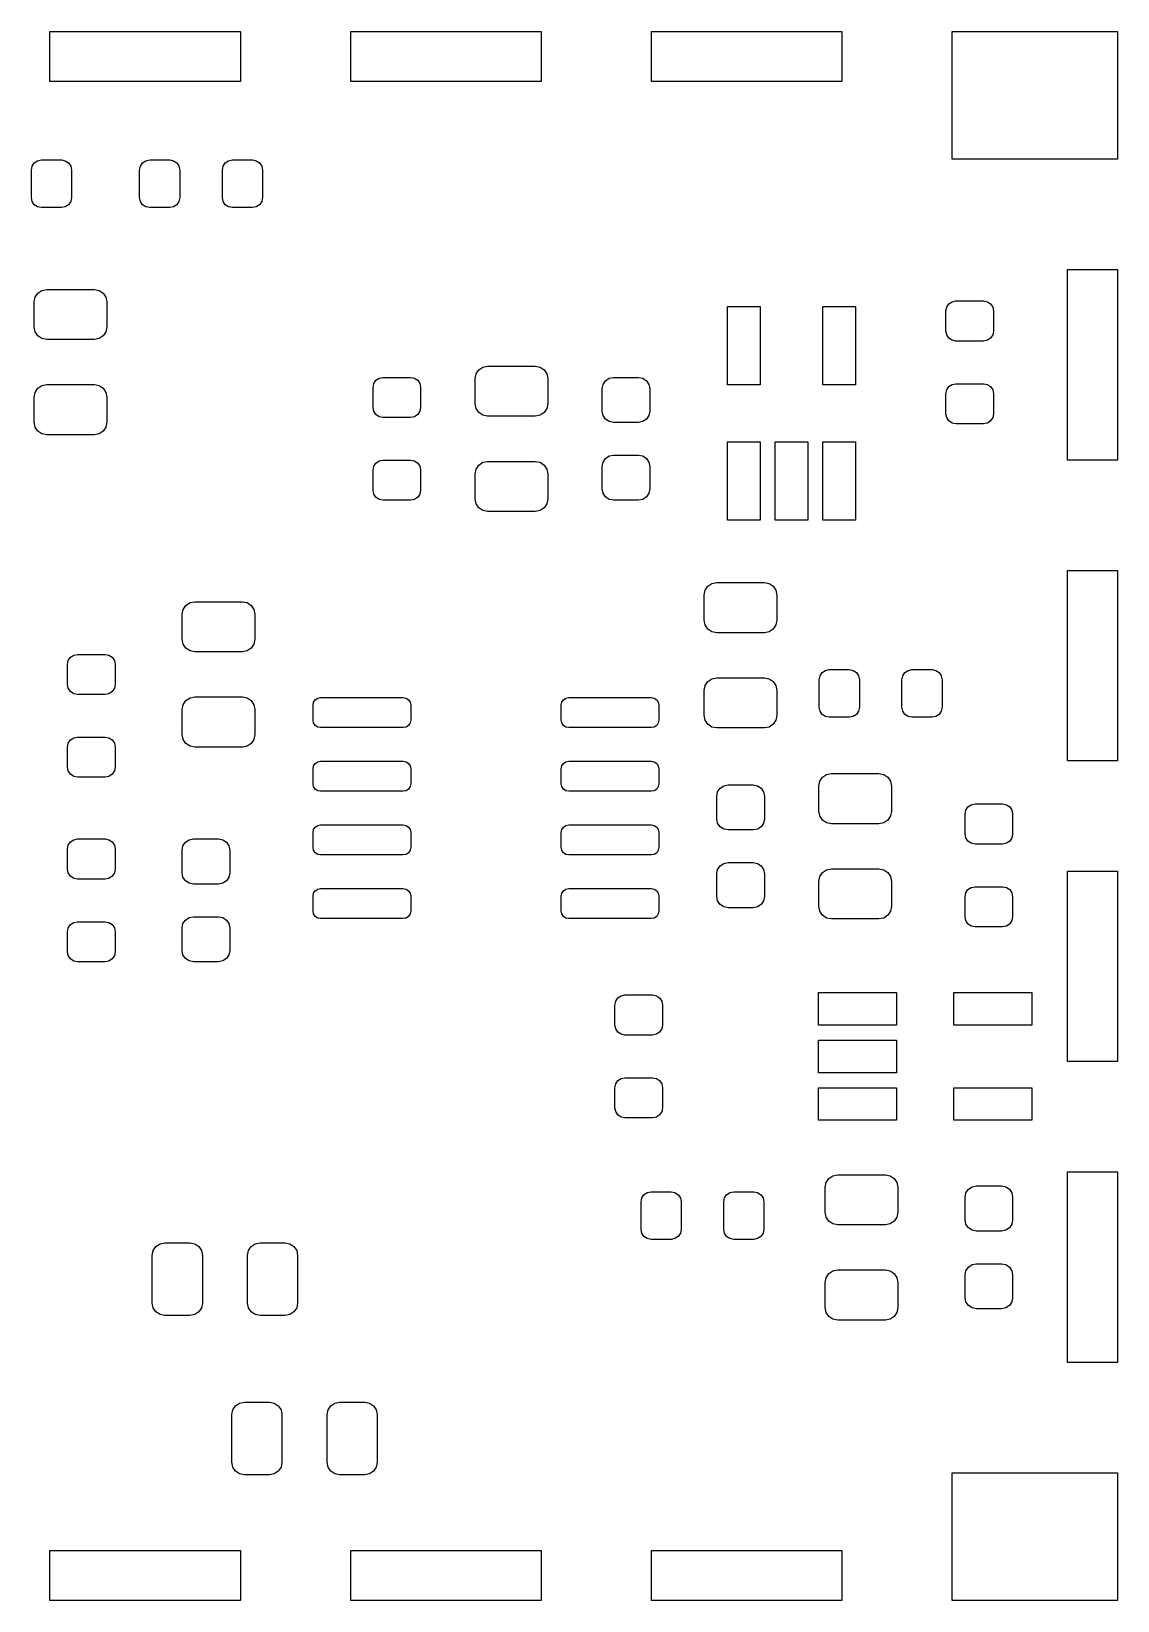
# Model space of a CAD drawing. Extents: x 0.02 to 3.58, y 0.39 to 1.62.
# Drawn here: x 0.929 to 1.782, y 0.387 to 1.62 of the extents above; entities that cross this region are included whole.
import ezdxf

# ---------------------------------------------------------------- set-up
doc = ezdxf.new("R2010")
doc.units = 0
doc.header["$MEASUREMENT"] = 0
doc.layers.add('BLACK', color=7, linetype='CONTINUOUS')

msp = doc.modelspace()

# ---------------------------------------------------------------- linework, layer by layer
at = {"layer": 'BLACK', "linetype": 'CONTINUOUS'}
for p, q in [((0.943858, 1.58031), (0.943858, 1.61969)), ((0.943858, 1.61969), (1.09346, 1.61969)), ((1.09346, 1.61969), (1.09346, 1.58031)), ((1.18008, 1.58031), (1.18008, 1.61969)), ((1.18008, 1.61969), (1.32969, 1.61969)), ((1.32969, 1.61969), (1.32969, 1.58031)), ((1.4163, 1.58031), (1.4163, 1.61969)), ((1.4163, 1.61969), (1.56591, 1.61969)), ((1.56591, 1.61969), (1.56591, 1.58031)), ((1.65252, 1.51929), (1.65252, 1.61969)), ((1.65252, 1.61969), (1.78244, 1.61969)), ((1.78244, 1.61969), (1.78244, 1.51929)), ((1.09346, 1.58031), (0.943858, 1.58031)), ((1.32969, 1.58031), (1.18008, 1.58031)), ((1.56591, 1.58031), (1.4163, 1.58031)), ((0.929832, 1.51384), (0.931539, 1.51639)), ((0.931539, 1.51639), (0.934093, 1.5181)), ((0.934093, 1.5181), (0.937106, 1.5187)), ((0.937106, 1.5187), (0.952854, 1.5187)), ((0.952854, 1.5187), (0.955868, 1.5181)), ((0.955868, 1.5181), (0.958422, 1.51639)), ((0.958422, 1.51639), (0.960129, 1.51384)), ((1.01487, 1.51384), (1.01658, 1.51639)), ((1.01658, 1.51639), (1.01913, 1.5181)), ((1.01913, 1.5181), (1.02215, 1.5187)), ((1.02215, 1.5187), (1.03789, 1.5187)), ((1.03789, 1.5187), (1.04091, 1.5181)), ((1.04091, 1.5181), (1.04346, 1.51639)), ((1.04346, 1.51639), (1.04517, 1.51384)), ((1.07983, 1.51384), (1.08154, 1.51639)), ((1.08154, 1.51639), (1.08409, 1.5181)), ((1.08409, 1.5181), (1.08711, 1.5187)), ((1.08711, 1.5187), (1.10285, 1.5187)), ((1.10285, 1.5187), (1.10587, 1.5181)), ((1.10587, 1.5181), (1.10842, 1.51639)), ((1.10842, 1.51639), (1.11013, 1.51384)), ((1.78244, 1.51929), (1.65252, 1.51929)), ((0.929232, 1.51083), (0.929832, 1.51384)), ((0.929232, 1.48917), (0.929232, 1.51083)), ((0.960129, 1.51384), (0.960728, 1.51083)), ((0.960728, 1.51083), (0.960728, 1.48917)), ((1.01427, 1.51083), (1.01487, 1.51384)), ((1.01427, 1.48917), (1.01427, 1.51083)), ((1.04517, 1.51384), (1.04577, 1.51083)), ((1.04577, 1.51083), (1.04577, 1.48917)), ((1.07923, 1.51083), (1.07983, 1.51384)), ((1.07923, 1.48917), (1.07923, 1.51083)), ((1.11013, 1.51384), (1.11073, 1.51083)), ((1.11073, 1.51083), (1.11073, 1.48917)), ((0.929832, 1.48616), (0.929232, 1.48917)), ((0.931539, 1.48361), (0.929832, 1.48616)), ((0.934093, 1.4819), (0.931539, 1.48361)), ((0.937106, 1.4813), (0.934093, 1.4819)), ((0.952854, 1.4813), (0.937106, 1.4813)), ((0.955868, 1.4819), (0.952854, 1.4813)), ((0.958422, 1.48361), (0.955868, 1.4819)), ((0.960129, 1.48616), (0.958422, 1.48361)), ((0.960728, 1.48917), (0.960129, 1.48616)), ((1.01487, 1.48616), (1.01427, 1.48917)), ((1.01658, 1.48361), (1.01487, 1.48616)), ((1.01913, 1.4819), (1.01658, 1.48361)), ((1.02215, 1.4813), (1.01913, 1.4819)), ((1.03789, 1.4813), (1.02215, 1.4813)), ((1.04091, 1.4819), (1.03789, 1.4813)), ((1.04346, 1.48361), (1.04091, 1.4819)), ((1.04517, 1.48616), (1.04346, 1.48361)), ((1.04577, 1.48917), (1.04517, 1.48616)), ((1.07983, 1.48616), (1.07923, 1.48917)), ((1.08154, 1.48361), (1.07983, 1.48616)), ((1.08409, 1.4819), (1.08154, 1.48361)), ((1.08711, 1.4813), (1.08409, 1.4819)), ((1.10285, 1.4813), (1.08711, 1.4813)), ((1.10587, 1.4819), (1.10285, 1.4813)), ((1.10842, 1.48361), (1.10587, 1.4819)), ((1.11013, 1.48616), (1.10842, 1.48361)), ((1.11073, 1.48917), (1.11013, 1.48616)), ((1.74307, 1.28307), (1.74307, 1.43268)), ((1.74307, 1.43268), (1.78244, 1.43268)), ((1.78244, 1.43268), (1.78244, 1.28307)), ((0.931457, 1.40724), (0.932206, 1.41101)), ((0.931457, 1.38756), (0.931457, 1.40724)), ((0.932206, 1.41101), (0.934339, 1.4142)), ((0.934339, 1.4142), (0.937533, 1.41634)), ((0.937533, 1.41634), (0.941299, 1.41709)), ((0.941299, 1.41709), (0.978701, 1.41709)), ((0.978701, 1.41709), (0.982467, 1.41634)), ((0.982467, 1.41634), (0.985661, 1.4142)), ((0.985661, 1.4142), (0.987794, 1.41101)), ((0.987794, 1.41101), (0.988543, 1.40724)), ((0.988543, 1.40724), (0.988543, 1.38756)), ((1.6482, 1.40313), (1.6499, 1.40569)), ((1.6499, 1.40569), (1.65246, 1.40739)), ((1.65246, 1.40739), (1.65547, 1.40799)), ((1.65547, 1.40799), (1.67713, 1.40799)), ((1.67713, 1.40799), (1.68014, 1.40739)), ((1.68014, 1.40739), (1.68269, 1.40569)), ((1.68269, 1.40569), (1.6844, 1.40313)), ((1.4761, 1.3422), (1.4761, 1.40362)), ((1.4761, 1.40362), (1.50169, 1.40362)), ((1.50169, 1.40362), (1.50169, 1.3422)), ((1.55091, 1.3422), (1.55091, 1.40362)), ((1.55091, 1.40362), (1.5765, 1.40362)), ((1.5765, 1.40362), (1.5765, 1.3422)), ((1.6476, 1.40012), (1.6482, 1.40313)), ((1.6476, 1.38437), (1.6476, 1.40012)), ((1.6844, 1.40313), (1.685, 1.40012)), ((1.685, 1.40012), (1.685, 1.38437)), ((0.932206, 1.38379), (0.931457, 1.38756)), ((0.934339, 1.3806), (0.932206, 1.38379)), ((0.937533, 1.37847), (0.934339, 1.3806)), ((0.985661, 1.3806), (0.982467, 1.37847)), ((0.987794, 1.38379), (0.985661, 1.3806)), ((0.988543, 1.38756), (0.987794, 1.38379)), ((1.6482, 1.38136), (1.6476, 1.38437)), ((1.6499, 1.3788), (1.6482, 1.38136)), ((1.6844, 1.38136), (1.68269, 1.3788)), ((1.685, 1.38437), (1.6844, 1.38136)), ((0.941299, 1.37772), (0.937533, 1.37847)), ((0.978701, 1.37772), (0.941299, 1.37772)), ((0.982467, 1.37847), (0.978701, 1.37772)), ((1.65246, 1.3771), (1.6499, 1.3788)), ((1.65547, 1.3765), (1.65246, 1.3771)), ((1.67713, 1.3765), (1.65547, 1.3765)), ((1.68014, 1.3771), (1.67713, 1.3765)), ((1.68269, 1.3788), (1.68014, 1.3771)), ((1.28064, 1.35397), (1.28383, 1.3561)), ((1.28383, 1.3561), (1.2876, 1.35685)), ((1.2876, 1.35685), (1.325, 1.35685)), ((1.325, 1.35685), (1.32877, 1.3561)), ((1.32877, 1.3561), (1.33196, 1.35397)), ((1.1982, 1.34313), (1.1999, 1.34569)), ((1.1999, 1.34569), (1.20246, 1.34739)), ((1.20246, 1.34739), (1.20547, 1.34799)), ((1.20547, 1.34799), (1.22713, 1.34799)), ((1.22713, 1.34799), (1.23014, 1.34739)), ((1.23014, 1.34739), (1.23269, 1.34569)), ((1.23269, 1.34569), (1.2344, 1.34313)), ((1.27776, 1.34701), (1.27851, 1.35077)), ((1.27776, 1.32732), (1.27776, 1.34701)), ((1.27851, 1.35077), (1.28064, 1.35397)), ((1.33196, 1.35397), (1.33409, 1.35077)), ((1.33409, 1.35077), (1.33484, 1.34701)), ((1.33484, 1.34701), (1.33484, 1.32732)), ((1.37827, 1.34252), (1.38019, 1.3454)), ((1.38019, 1.3454), (1.38307, 1.34732)), ((1.38307, 1.34732), (1.38646, 1.34799)), ((1.38646, 1.34799), (1.40614, 1.34799)), ((1.40614, 1.34799), (1.40953, 1.34732)), ((1.40953, 1.34732), (1.41241, 1.3454)), ((1.41241, 1.3454), (1.41433, 1.34252)), ((0.931457, 1.33244), (0.932206, 1.33621)), ((0.931457, 1.31276), (0.931457, 1.33244)), ((0.932206, 1.33621), (0.934339, 1.3394)), ((0.934339, 1.3394), (0.937533, 1.34153)), ((0.937533, 1.34153), (0.941299, 1.34228)), ((0.941299, 1.34228), (0.978701, 1.34228)), ((0.978701, 1.34228), (0.982467, 1.34153)), ((0.982467, 1.34153), (0.985661, 1.3394)), ((0.985661, 1.3394), (0.987794, 1.33621)), ((0.987794, 1.33621), (0.988543, 1.33244)), ((0.988543, 1.33244), (0.988543, 1.31276)), ((1.1976, 1.34012), (1.1982, 1.34313)), ((1.1976, 1.32437), (1.1976, 1.34012)), ((1.2344, 1.34313), (1.235, 1.34012)), ((1.235, 1.34012), (1.235, 1.32437)), ((1.3776, 1.33913), (1.37827, 1.34252)), ((1.3776, 1.32142), (1.3776, 1.33913)), ((1.41433, 1.34252), (1.415, 1.33913)), ((1.415, 1.33913), (1.415, 1.32142)), ((1.50169, 1.3422), (1.4761, 1.3422)), ((1.5765, 1.3422), (1.55091, 1.3422)), ((1.6476, 1.33516), (1.6482, 1.33817)), ((1.6476, 1.31941), (1.6476, 1.33516)), ((1.6482, 1.33817), (1.6499, 1.34073)), ((1.6499, 1.34073), (1.65246, 1.34243)), ((1.65246, 1.34243), (1.65547, 1.34303)), ((1.65547, 1.34303), (1.67713, 1.34303)), ((1.67713, 1.34303), (1.68014, 1.34243)), ((1.68014, 1.34243), (1.68269, 1.34073)), ((1.68269, 1.34073), (1.6844, 1.33817)), ((1.6844, 1.33817), (1.685, 1.33516)), ((1.685, 1.33516), (1.685, 1.31941)), ((1.1982, 1.32136), (1.1976, 1.32437)), ((1.1999, 1.3188), (1.1982, 1.32136)), ((1.20246, 1.3171), (1.1999, 1.3188)), ((1.23269, 1.3188), (1.23014, 1.3171)), ((1.2344, 1.32136), (1.23269, 1.3188)), ((1.235, 1.32437), (1.2344, 1.32136)), ((1.27851, 1.32356), (1.27776, 1.32732)), ((1.28064, 1.32036), (1.27851, 1.32356)), ((1.28383, 1.31823), (1.28064, 1.32036)), ((1.33196, 1.32036), (1.32877, 1.31823)), ((1.33409, 1.32356), (1.33196, 1.32036)), ((1.33484, 1.32732), (1.33409, 1.32356)), ((1.37827, 1.31803), (1.3776, 1.32142)), ((1.415, 1.32142), (1.41433, 1.31803)), ((1.6482, 1.3164), (1.6476, 1.31941)), ((1.685, 1.31941), (1.6844, 1.3164)), ((0.932206, 1.30899), (0.931457, 1.31276)), ((0.934339, 1.3058), (0.932206, 1.30899)), ((0.987794, 1.30899), (0.985661, 1.3058)), ((0.988543, 1.31276), (0.987794, 1.30899)), ((1.20547, 1.3165), (1.20246, 1.3171)), ((1.22713, 1.3165), (1.20547, 1.3165)), ((1.23014, 1.3171), (1.22713, 1.3165)), ((1.2876, 1.31748), (1.28383, 1.31823)), ((1.325, 1.31748), (1.2876, 1.31748)), ((1.32877, 1.31823), (1.325, 1.31748)), ((1.38019, 1.31515), (1.37827, 1.31803)), ((1.38307, 1.31323), (1.38019, 1.31515)), ((1.38646, 1.31256), (1.38307, 1.31323)), ((1.40614, 1.31256), (1.38646, 1.31256)), ((1.40953, 1.31323), (1.40614, 1.31256)), ((1.41241, 1.31515), (1.40953, 1.31323)), ((1.41433, 1.31803), (1.41241, 1.31515)), ((1.6499, 1.31384), (1.6482, 1.3164)), ((1.65246, 1.31213), (1.6499, 1.31384)), ((1.65547, 1.31154), (1.65246, 1.31213)), ((1.67713, 1.31154), (1.65547, 1.31154)), ((1.68014, 1.31213), (1.67713, 1.31154)), ((1.68269, 1.31384), (1.68014, 1.31213)), ((1.6844, 1.3164), (1.68269, 1.31384)), ((0.937533, 1.30366), (0.934339, 1.3058)), ((0.941299, 1.30291), (0.937533, 1.30366)), ((0.978701, 1.30291), (0.941299, 1.30291)), ((0.982467, 1.30366), (0.978701, 1.30291)), ((0.985661, 1.3058), (0.982467, 1.30366)), ((1.4761, 1.23591), (1.4761, 1.29732)), ((1.4761, 1.29732), (1.50169, 1.29732)), ((1.50169, 1.29732), (1.50169, 1.23591)), ((1.5135, 1.23591), (1.5135, 1.29732)), ((1.5135, 1.29732), (1.53909, 1.29732)), ((1.53909, 1.29732), (1.53909, 1.23591)), ((1.55091, 1.23591), (1.55091, 1.29732)), ((1.55091, 1.29732), (1.5765, 1.29732)), ((1.5765, 1.29732), (1.5765, 1.23591)), ((1.1999, 1.28073), (1.20246, 1.28243)), ((1.20246, 1.28243), (1.20547, 1.28303)), ((1.20547, 1.28303), (1.22713, 1.28303)), ((1.22713, 1.28303), (1.23014, 1.28243)), ((1.23014, 1.28243), (1.23269, 1.28073)), ((1.28383, 1.2813), (1.2876, 1.28205)), ((1.2876, 1.28205), (1.325, 1.28205)), ((1.325, 1.28205), (1.32877, 1.2813)), ((1.37827, 1.2815), (1.38019, 1.28437)), ((1.38019, 1.28437), (1.38307, 1.28629)), ((1.38307, 1.28629), (1.38646, 1.28697)), ((1.38646, 1.28697), (1.40614, 1.28697)), ((1.40614, 1.28697), (1.40953, 1.28629)), ((1.40953, 1.28629), (1.41241, 1.28437)), ((1.41241, 1.28437), (1.41433, 1.2815)), ((1.78244, 1.28307), (1.74307, 1.28307)), ((1.1976, 1.27516), (1.1982, 1.27817)), ((1.1976, 1.25941), (1.1976, 1.27516)), ((1.1982, 1.27817), (1.1999, 1.28073)), ((1.23269, 1.28073), (1.2344, 1.27817)), ((1.2344, 1.27817), (1.235, 1.27516)), ((1.235, 1.27516), (1.235, 1.25941)), ((1.27776, 1.2722), (1.27851, 1.27597)), ((1.27776, 1.25252), (1.27776, 1.2722)), ((1.27851, 1.27597), (1.28064, 1.27916)), ((1.28064, 1.27916), (1.28383, 1.2813)), ((1.32877, 1.2813), (1.33196, 1.27916)), ((1.33196, 1.27916), (1.33409, 1.27597)), ((1.33409, 1.27597), (1.33484, 1.2722)), ((1.33484, 1.2722), (1.33484, 1.25252)), ((1.3776, 1.27811), (1.37827, 1.2815)), ((1.3776, 1.26039), (1.3776, 1.27811)), ((1.41433, 1.2815), (1.415, 1.27811)), ((1.415, 1.27811), (1.415, 1.26039)), ((1.1982, 1.2564), (1.1976, 1.25941)), ((1.235, 1.25941), (1.2344, 1.2564)), ((1.37827, 1.257), (1.3776, 1.26039)), ((1.38019, 1.25413), (1.37827, 1.257)), ((1.41433, 1.257), (1.41241, 1.25413)), ((1.415, 1.26039), (1.41433, 1.257)), ((1.1999, 1.25384), (1.1982, 1.2564)), ((1.20246, 1.25213), (1.1999, 1.25384)), ((1.20547, 1.25154), (1.20246, 1.25213)), ((1.22713, 1.25154), (1.20547, 1.25154)), ((1.23014, 1.25213), (1.22713, 1.25154)), ((1.23269, 1.25384), (1.23014, 1.25213)), ((1.2344, 1.2564), (1.23269, 1.25384)), ((1.27851, 1.24875), (1.27776, 1.25252)), ((1.28064, 1.24556), (1.27851, 1.24875)), ((1.28383, 1.24343), (1.28064, 1.24556)), ((1.33196, 1.24556), (1.32877, 1.24343)), ((1.33409, 1.24875), (1.33196, 1.24556)), ((1.33484, 1.25252), (1.33409, 1.24875)), ((1.38307, 1.25221), (1.38019, 1.25413)), ((1.38646, 1.25154), (1.38307, 1.25221)), ((1.40614, 1.25154), (1.38646, 1.25154)), ((1.40953, 1.25221), (1.40614, 1.25154)), ((1.41241, 1.25413), (1.40953, 1.25221)), ((1.2876, 1.24268), (1.28383, 1.24343)), ((1.325, 1.24268), (1.2876, 1.24268)), ((1.32877, 1.24343), (1.325, 1.24268)), ((1.50169, 1.23591), (1.4761, 1.23591)), ((1.53909, 1.23591), (1.5135, 1.23591)), ((1.5765, 1.23591), (1.55091, 1.23591)), ((1.74307, 1.04685), (1.74307, 1.19646)), ((1.74307, 1.19646), (1.78244, 1.19646)), ((1.78244, 1.19646), (1.78244, 1.04685)), ((1.45851, 1.18077), (1.46064, 1.18397)), ((1.46064, 1.18397), (1.46383, 1.1861)), ((1.46383, 1.1861), (1.4676, 1.18685)), ((1.4676, 1.18685), (1.505, 1.18685)), ((1.505, 1.18685), (1.50877, 1.1861)), ((1.50877, 1.1861), (1.51196, 1.18397)), ((1.51196, 1.18397), (1.51409, 1.18077)), ((1.05064, 1.16897), (1.05383, 1.1711)), ((1.05383, 1.1711), (1.0576, 1.17185)), ((1.0576, 1.17185), (1.095, 1.17185)), ((1.095, 1.17185), (1.09877, 1.1711)), ((1.09877, 1.1711), (1.10196, 1.16897)), ((1.45776, 1.17701), (1.45851, 1.18077)), ((1.45776, 1.15732), (1.45776, 1.17701)), ((1.51409, 1.18077), (1.51484, 1.17701)), ((1.51484, 1.17701), (1.51484, 1.15732)), ((1.04776, 1.16201), (1.04851, 1.16577)), ((1.04776, 1.14232), (1.04776, 1.16201)), ((1.04851, 1.16577), (1.05064, 1.16897)), ((1.10196, 1.16897), (1.10409, 1.16577)), ((1.10409, 1.16577), (1.10484, 1.16201)), ((1.10484, 1.16201), (1.10484, 1.14232)), ((1.45851, 1.15356), (1.45776, 1.15732)), ((1.46064, 1.15036), (1.45851, 1.15356)), ((1.46383, 1.14823), (1.46064, 1.15036)), ((1.4676, 1.14748), (1.46383, 1.14823)), ((1.505, 1.14748), (1.4676, 1.14748)), ((1.50877, 1.14823), (1.505, 1.14748)), ((1.51196, 1.15036), (1.50877, 1.14823)), ((1.51409, 1.15356), (1.51196, 1.15036)), ((1.51484, 1.15732), (1.51409, 1.15356)), ((1.04851, 1.13856), (1.04776, 1.14232)), ((1.05064, 1.13536), (1.04851, 1.13856)), ((1.05383, 1.13323), (1.05064, 1.13536)), ((1.10196, 1.13536), (1.09877, 1.13323)), ((1.10409, 1.13856), (1.10196, 1.13536)), ((1.10484, 1.14232), (1.10409, 1.13856)), ((0.957598, 1.12262), (0.958198, 1.12563)), ((0.957598, 1.10687), (0.957598, 1.12262)), ((0.958198, 1.12563), (0.959905, 1.12819)), ((0.959905, 1.12819), (0.962459, 1.12989)), ((0.962459, 1.12989), (0.965472, 1.13049)), ((0.965472, 1.13049), (0.987126, 1.13049)), ((0.987126, 1.13049), (0.990139, 1.12989)), ((0.990139, 1.12989), (0.992694, 1.12819)), ((0.992694, 1.12819), (0.994401, 1.12563)), ((0.994401, 1.12563), (0.995, 1.12262)), ((0.995, 1.12262), (0.995, 1.10687)), ((1.0576, 1.13248), (1.05383, 1.13323)), ((1.095, 1.13248), (1.0576, 1.13248)), ((1.09877, 1.13323), (1.095, 1.13248)), ((1.45851, 1.10597), (1.46064, 1.10916)), ((1.46064, 1.10916), (1.46383, 1.1113)), ((1.46383, 1.1113), (1.4676, 1.11205)), ((1.4676, 1.11205), (1.505, 1.11205)), ((1.505, 1.11205), (1.50877, 1.1113)), ((1.50877, 1.1113), (1.51196, 1.10916)), ((1.51196, 1.10916), (1.51409, 1.10597)), ((1.54807, 1.11059), (1.54867, 1.1136)), ((1.54807, 1.08894), (1.54807, 1.11059)), ((1.54867, 1.1136), (1.55038, 1.11616)), ((1.55038, 1.11616), (1.55293, 1.11787)), ((1.55293, 1.11787), (1.55594, 1.11846)), ((1.55594, 1.11846), (1.57169, 1.11846)), ((1.57169, 1.11846), (1.57471, 1.11787)), ((1.57471, 1.11787), (1.57726, 1.11616)), ((1.57726, 1.11616), (1.57897, 1.1136)), ((1.57897, 1.1136), (1.57957, 1.11059)), ((1.57957, 1.11059), (1.57957, 1.08894)), ((1.61303, 1.11059), (1.61363, 1.1136)), ((1.61303, 1.08894), (1.61303, 1.11059)), ((1.61363, 1.1136), (1.61534, 1.11616)), ((1.61534, 1.11616), (1.61789, 1.11787)), ((1.61789, 1.11787), (1.62091, 1.11846)), ((1.62091, 1.11846), (1.63665, 1.11846)), ((1.63665, 1.11846), (1.63967, 1.11787)), ((1.63967, 1.11787), (1.64222, 1.11616)), ((1.64222, 1.11616), (1.64393, 1.1136)), ((1.64393, 1.1136), (1.64453, 1.11059)), ((1.64453, 1.11059), (1.64453, 1.08894)), ((0.958198, 1.10386), (0.957598, 1.10687)), ((0.959905, 1.1013), (0.958198, 1.10386)), ((0.962459, 1.0996), (0.959905, 1.1013)), ((0.965472, 1.099), (0.962459, 1.0996)), ((0.987126, 1.099), (0.965472, 1.099)), ((0.990139, 1.0996), (0.987126, 1.099)), ((0.992694, 1.1013), (0.990139, 1.0996)), ((0.994401, 1.10386), (0.992694, 1.1013)), ((0.995, 1.10687), (0.994401, 1.10386)), ((1.05383, 1.0963), (1.0576, 1.09705)), ((1.0576, 1.09705), (1.095, 1.09705)), ((1.095, 1.09705), (1.09877, 1.0963)), ((1.45776, 1.1022), (1.45851, 1.10597)), ((1.45776, 1.08252), (1.45776, 1.1022)), ((1.51409, 1.10597), (1.51484, 1.1022)), ((1.51484, 1.1022), (1.51484, 1.08252)), ((1.04776, 1.0872), (1.04851, 1.09097)), ((1.04776, 1.06752), (1.04776, 1.0872)), ((1.04851, 1.09097), (1.05064, 1.09416)), ((1.05064, 1.09416), (1.05383, 1.0963)), ((1.09877, 1.0963), (1.10196, 1.09416)), ((1.10196, 1.09416), (1.10409, 1.09097)), ((1.10409, 1.09097), (1.10484, 1.0872)), ((1.10484, 1.0872), (1.10484, 1.06752)), ((1.15047, 1.09067), (1.15092, 1.09293)), ((1.15047, 1.07886), (1.15047, 1.09067)), ((1.15092, 1.09293), (1.1522, 1.09485)), ((1.1522, 1.09485), (1.15412, 1.09613)), ((1.15412, 1.09613), (1.15638, 1.09657)), ((1.15638, 1.09657), (1.22134, 1.09657)), ((1.22134, 1.09657), (1.2236, 1.09613)), ((1.2236, 1.09613), (1.22551, 1.09485)), ((1.22551, 1.09485), (1.22679, 1.09293)), ((1.22679, 1.09293), (1.22724, 1.09067)), ((1.22724, 1.09067), (1.22724, 1.07886)), ((1.34535, 1.09067), (1.3458, 1.09293)), ((1.34535, 1.07886), (1.34535, 1.09067)), ((1.3458, 1.09293), (1.34708, 1.09485)), ((1.34708, 1.09485), (1.349, 1.09613)), ((1.349, 1.09613), (1.35126, 1.09657)), ((1.35126, 1.09657), (1.41622, 1.09657)), ((1.41622, 1.09657), (1.41848, 1.09613)), ((1.41848, 1.09613), (1.4204, 1.09485)), ((1.4204, 1.09485), (1.42168, 1.09293)), ((1.42168, 1.09293), (1.42213, 1.09067)), ((1.42213, 1.09067), (1.42213, 1.07886)), ((1.54867, 1.08592), (1.54807, 1.08894)), ((1.55038, 1.08337), (1.54867, 1.08592)), ((1.57897, 1.08592), (1.57726, 1.08337)), ((1.57957, 1.08894), (1.57897, 1.08592)), ((1.61363, 1.08592), (1.61303, 1.08894)), ((1.61534, 1.08337), (1.61363, 1.08592)), ((1.64393, 1.08592), (1.64222, 1.08337)), ((1.64453, 1.08894), (1.64393, 1.08592)), ((1.15092, 1.0766), (1.15047, 1.07886)), ((1.1522, 1.07468), (1.15092, 1.0766)), ((1.15412, 1.0734), (1.1522, 1.07468)), ((1.15638, 1.07295), (1.15412, 1.0734)), ((1.22134, 1.07295), (1.15638, 1.07295)), ((1.2236, 1.0734), (1.22134, 1.07295)), ((1.22551, 1.07468), (1.2236, 1.0734)), ((1.22679, 1.0766), (1.22551, 1.07468)), ((1.22724, 1.07886), (1.22679, 1.0766)), ((1.3458, 1.0766), (1.34535, 1.07886)), ((1.34708, 1.07468), (1.3458, 1.0766)), ((1.349, 1.0734), (1.34708, 1.07468)), ((1.35126, 1.07295), (1.349, 1.0734)), ((1.41622, 1.07295), (1.35126, 1.07295)), ((1.41848, 1.0734), (1.41622, 1.07295)), ((1.4204, 1.07468), (1.41848, 1.0734)), ((1.42168, 1.0766), (1.4204, 1.07468)), ((1.42213, 1.07886), (1.42168, 1.0766)), ((1.45851, 1.07875), (1.45776, 1.08252)), ((1.46064, 1.07556), (1.45851, 1.07875)), ((1.46383, 1.07343), (1.46064, 1.07556)), ((1.4676, 1.07268), (1.46383, 1.07343)), ((1.505, 1.07268), (1.4676, 1.07268)), ((1.50877, 1.07343), (1.505, 1.07268)), ((1.51196, 1.07556), (1.50877, 1.07343)), ((1.51409, 1.07875), (1.51196, 1.07556)), ((1.51484, 1.08252), (1.51409, 1.07875)), ((1.55293, 1.08166), (1.55038, 1.08337)), ((1.55594, 1.08106), (1.55293, 1.08166)), ((1.57169, 1.08106), (1.55594, 1.08106)), ((1.57471, 1.08166), (1.57169, 1.08106)), ((1.57726, 1.08337), (1.57471, 1.08166)), ((1.61789, 1.08166), (1.61534, 1.08337)), ((1.62091, 1.08106), (1.61789, 1.08166)), ((1.63665, 1.08106), (1.62091, 1.08106)), ((1.63967, 1.08166), (1.63665, 1.08106)), ((1.64222, 1.08337), (1.63967, 1.08166)), ((0.957598, 1.05766), (0.958198, 1.06067)), ((0.958198, 1.06067), (0.959905, 1.06323)), ((0.959905, 1.06323), (0.962459, 1.06493)), ((0.962459, 1.06493), (0.965472, 1.06553)), ((0.965472, 1.06553), (0.987126, 1.06553)), ((0.987126, 1.06553), (0.990139, 1.06493)), ((0.990139, 1.06493), (0.992694, 1.06323)), ((0.992694, 1.06323), (0.994401, 1.06067)), ((0.994401, 1.06067), (0.995, 1.05766)), ((1.04851, 1.06375), (1.04776, 1.06752)), ((1.05064, 1.06056), (1.04851, 1.06375)), ((1.05383, 1.05843), (1.05064, 1.06056)), ((1.10196, 1.06056), (1.09877, 1.05843)), ((1.10409, 1.06375), (1.10196, 1.06056)), ((1.10484, 1.06752), (1.10409, 1.06375)), ((0.957598, 1.04191), (0.957598, 1.05766)), ((0.995, 1.05766), (0.995, 1.04191)), ((1.0576, 1.05768), (1.05383, 1.05843)), ((1.095, 1.05768), (1.0576, 1.05768)), ((1.09877, 1.05843), (1.095, 1.05768)), ((0.958198, 1.0389), (0.957598, 1.04191)), ((0.959905, 1.03634), (0.958198, 1.0389)), ((0.962459, 1.03463), (0.959905, 1.03634)), ((0.992694, 1.03634), (0.990139, 1.03463)), ((0.994401, 1.0389), (0.992694, 1.03634)), ((0.995, 1.04191), (0.994401, 1.0389)), ((1.15047, 1.04067), (1.15092, 1.04293)), ((1.15047, 1.02886), (1.15047, 1.04067)), ((1.15092, 1.04293), (1.1522, 1.04485)), ((1.1522, 1.04485), (1.15412, 1.04613)), ((1.15412, 1.04613), (1.15638, 1.04657)), ((1.15638, 1.04657), (1.22134, 1.04657)), ((1.22134, 1.04657), (1.2236, 1.04613)), ((1.2236, 1.04613), (1.22551, 1.04485)), ((1.22551, 1.04485), (1.22679, 1.04293)), ((1.22679, 1.04293), (1.22724, 1.04067)), ((1.22724, 1.04067), (1.22724, 1.02886)), ((1.34535, 1.04067), (1.3458, 1.04293)), ((1.34535, 1.02886), (1.34535, 1.04067)), ((1.3458, 1.04293), (1.34708, 1.04485)), ((1.34708, 1.04485), (1.349, 1.04613)), ((1.349, 1.04613), (1.35126, 1.04657)), ((1.35126, 1.04657), (1.41622, 1.04657)), ((1.41622, 1.04657), (1.41848, 1.04613)), ((1.41848, 1.04613), (1.4204, 1.04485)), ((1.4204, 1.04485), (1.42168, 1.04293)), ((1.42168, 1.04293), (1.42213, 1.04067)), ((1.42213, 1.04067), (1.42213, 1.02886)), ((1.55064, 1.03397), (1.55383, 1.0361)), ((1.55383, 1.0361), (1.5576, 1.03685)), ((1.5576, 1.03685), (1.595, 1.03685)), ((1.595, 1.03685), (1.59877, 1.0361)), ((1.59877, 1.0361), (1.60196, 1.03397)), ((1.78244, 1.04685), (1.74307, 1.04685)), ((0.965472, 1.03404), (0.962459, 1.03463)), ((0.987126, 1.03404), (0.965472, 1.03404)), ((0.990139, 1.03463), (0.987126, 1.03404)), ((1.15092, 1.0266), (1.15047, 1.02886)), ((1.1522, 1.02468), (1.15092, 1.0266)), ((1.15412, 1.0234), (1.1522, 1.02468)), ((1.15638, 1.02295), (1.15412, 1.0234)), ((1.22134, 1.02295), (1.15638, 1.02295)), ((1.2236, 1.0234), (1.22134, 1.02295)), ((1.22551, 1.02468), (1.2236, 1.0234)), ((1.22679, 1.0266), (1.22551, 1.02468)), ((1.22724, 1.02886), (1.22679, 1.0266)), ((1.3458, 1.0266), (1.34535, 1.02886)), ((1.34708, 1.02468), (1.3458, 1.0266)), ((1.349, 1.0234), (1.34708, 1.02468)), ((1.35126, 1.02295), (1.349, 1.0234)), ((1.41622, 1.02295), (1.35126, 1.02295)), ((1.41848, 1.0234), (1.41622, 1.02295)), ((1.4204, 1.02468), (1.41848, 1.0234)), ((1.42168, 1.0266), (1.4204, 1.02468)), ((1.42213, 1.02886), (1.42168, 1.0266)), ((1.46827, 1.02252), (1.47019, 1.0254)), ((1.47019, 1.0254), (1.47307, 1.02732)), ((1.47307, 1.02732), (1.47646, 1.02799)), ((1.47646, 1.02799), (1.49614, 1.02799)), ((1.49614, 1.02799), (1.49953, 1.02732)), ((1.49953, 1.02732), (1.50241, 1.0254)), ((1.50241, 1.0254), (1.50433, 1.02252)), ((1.54776, 1.02701), (1.54851, 1.03077)), ((1.54776, 1.00732), (1.54776, 1.02701)), ((1.54851, 1.03077), (1.55064, 1.03397)), ((1.60196, 1.03397), (1.60409, 1.03077)), ((1.60409, 1.03077), (1.60484, 1.02701)), ((1.60484, 1.02701), (1.60484, 1.00732)), ((1.4676, 1.01913), (1.46827, 1.02252)), ((1.4676, 1.00142), (1.4676, 1.01913)), ((1.50433, 1.02252), (1.505, 1.01913)), ((1.505, 1.01913), (1.505, 1.00142)), ((1.6632, 1.00813), (1.6649, 1.01069)), ((1.6649, 1.01069), (1.66746, 1.01239)), ((1.66746, 1.01239), (1.67047, 1.01299)), ((1.67047, 1.01299), (1.69213, 1.01299)), ((1.69213, 1.01299), (1.69514, 1.01239)), ((1.69514, 1.01239), (1.69769, 1.01069)), ((1.69769, 1.01069), (1.6994, 1.00813)), ((1.46827, 0.998027), (1.4676, 1.00142)), ((1.505, 1.00142), (1.50433, 0.998027)), ((1.54851, 1.00356), (1.54776, 1.00732)), ((1.55064, 1.00036), (1.54851, 1.00356)), ((1.55383, 0.99823), (1.55064, 1.00036)), ((1.5576, 0.99748), (1.55383, 0.99823)), ((1.59877, 0.99823), (1.595, 0.99748)), ((1.60196, 1.00036), (1.59877, 0.99823)), ((1.60409, 1.00356), (1.60196, 1.00036)), ((1.60484, 1.00732), (1.60409, 1.00356)), ((1.6626, 1.00512), (1.6632, 1.00813)), ((1.6626, 0.98937), (1.6626, 1.00512)), ((1.6994, 1.00813), (1.7, 1.00512)), ((1.7, 1.00512), (1.7, 0.98937)), ((1.15047, 0.990669), (1.15092, 0.992929)), ((1.15047, 0.978858), (1.15047, 0.990669)), ((1.15092, 0.992929), (1.1522, 0.994845)), ((1.1522, 0.994845), (1.15412, 0.996125)), ((1.15412, 0.996125), (1.15638, 0.996575)), ((1.15638, 0.996575), (1.22134, 0.996575)), ((1.22134, 0.996575), (1.2236, 0.996125)), ((1.2236, 0.996125), (1.22551, 0.994845)), ((1.22551, 0.994845), (1.22679, 0.992929)), ((1.22679, 0.992929), (1.22724, 0.990669)), ((1.22724, 0.990669), (1.22724, 0.978858)), ((1.34535, 0.990669), (1.3458, 0.992929)), ((1.34535, 0.978858), (1.34535, 0.990669)), ((1.3458, 0.992929), (1.34708, 0.994845)), ((1.34708, 0.994845), (1.349, 0.996125)), ((1.349, 0.996125), (1.35126, 0.996575)), ((1.35126, 0.996575), (1.41622, 0.996575)), ((1.41622, 0.996575), (1.41848, 0.996125)), ((1.41848, 0.996125), (1.4204, 0.994845)), ((1.4204, 0.994845), (1.42168, 0.992929)), ((1.42168, 0.992929), (1.42213, 0.990669)), ((1.42213, 0.990669), (1.42213, 0.978858)), ((1.47019, 0.995154), (1.46827, 0.998027)), ((1.47307, 0.993233), (1.47019, 0.995154)), ((1.47646, 0.992559), (1.47307, 0.993233)), ((1.49614, 0.992559), (1.47646, 0.992559)), ((1.49953, 0.993233), (1.49614, 0.992559)), ((1.50241, 0.995154), (1.49953, 0.993233)), ((1.50433, 0.998027), (1.50241, 0.995154)), ((1.595, 0.99748), (1.5576, 0.99748)), ((1.6632, 0.986357), (1.6626, 0.98937)), ((1.6649, 0.983802), (1.6632, 0.986357)), ((1.6994, 0.986357), (1.69769, 0.983802)), ((1.7, 0.98937), (1.6994, 0.986357)), ((0.957598, 0.977618), (0.958198, 0.980631)), ((0.957598, 0.96187), (0.957598, 0.977618)), ((0.958198, 0.980631), (0.959905, 0.983186)), ((0.959905, 0.983186), (0.962459, 0.984893)), ((0.962459, 0.984893), (0.965472, 0.985492)), ((0.965472, 0.985492), (0.987126, 0.985492)), ((0.987126, 0.985492), (0.990139, 0.984893)), ((0.990139, 0.984893), (0.992694, 0.983186)), ((0.992694, 0.983186), (0.994401, 0.980631)), ((0.994401, 0.980631), (0.995, 0.977618)), ((0.995, 0.977618), (0.995, 0.96187)), ((1.0476, 0.976634), (1.04827, 0.980024)), ((1.0476, 0.958917), (1.0476, 0.976634)), ((1.04827, 0.980024), (1.05019, 0.982898)), ((1.05019, 0.982898), (1.05307, 0.984818)), ((1.05307, 0.984818), (1.05646, 0.985492)), ((1.05646, 0.985492), (1.07614, 0.985492)), ((1.07614, 0.985492), (1.07953, 0.984818)), ((1.07953, 0.984818), (1.08241, 0.982898)), ((1.08241, 0.982898), (1.08433, 0.980024)), ((1.08433, 0.980024), (1.085, 0.976634)), ((1.085, 0.976634), (1.085, 0.958917)), ((1.15092, 0.976598), (1.15047, 0.978858)), ((1.1522, 0.974682), (1.15092, 0.976598)), ((1.15412, 0.973402), (1.1522, 0.974682)), ((1.22551, 0.974682), (1.2236, 0.973402)), ((1.22679, 0.976598), (1.22551, 0.974682)), ((1.22724, 0.978858), (1.22679, 0.976598)), ((1.3458, 0.976598), (1.34535, 0.978858)), ((1.34708, 0.974682), (1.3458, 0.976598)), ((1.349, 0.973402), (1.34708, 0.974682)), ((1.4204, 0.974682), (1.41848, 0.973402)), ((1.42168, 0.976598), (1.4204, 0.974682)), ((1.42213, 0.978858), (1.42168, 0.976598)), ((1.66746, 0.982095), (1.6649, 0.983802)), ((1.67047, 0.981496), (1.66746, 0.982095)), ((1.69213, 0.981496), (1.67047, 0.981496)), ((1.69514, 0.982095), (1.69213, 0.981496)), ((1.69769, 0.983802), (1.69514, 0.982095)), ((0.958198, 0.958857), (0.957598, 0.96187)), ((0.995, 0.96187), (0.994401, 0.958857)), ((1.15638, 0.972953), (1.15412, 0.973402)), ((1.22134, 0.972953), (1.15638, 0.972953)), ((1.2236, 0.973402), (1.22134, 0.972953)), ((1.35126, 0.972953), (1.349, 0.973402)), ((1.41622, 0.972953), (1.35126, 0.972953)), ((1.41848, 0.973402), (1.41622, 0.972953)), ((1.4676, 0.95811), (1.46827, 0.9615)), ((1.46827, 0.9615), (1.47019, 0.964374)), ((1.47019, 0.964374), (1.47307, 0.966294)), ((1.47307, 0.966294), (1.47646, 0.966969)), ((1.47646, 0.966969), (1.49614, 0.966969)), ((1.49614, 0.966969), (1.49953, 0.966294)), ((1.49953, 0.966294), (1.50241, 0.964374)), ((1.50241, 0.964374), (1.50433, 0.9615)), ((1.50433, 0.9615), (1.505, 0.95811)), ((1.55064, 0.959164), (1.55383, 0.961298)), ((1.55383, 0.961298), (1.5576, 0.962047)), ((1.5576, 0.962047), (1.595, 0.962047)), ((1.595, 0.962047), (1.59877, 0.961298)), ((1.59877, 0.961298), (1.60196, 0.959164)), ((0.959905, 0.956302), (0.958198, 0.958857)), ((0.962459, 0.954595), (0.959905, 0.956302)), ((0.965472, 0.953996), (0.962459, 0.954595)), ((0.987126, 0.953996), (0.965472, 0.953996)), ((0.990139, 0.954595), (0.987126, 0.953996)), ((0.992694, 0.956302), (0.990139, 0.954595)), ((0.994401, 0.958857), (0.992694, 0.956302)), ((1.04827, 0.955527), (1.0476, 0.958917)), ((1.05019, 0.952654), (1.04827, 0.955527)), ((1.05307, 0.950733), (1.05019, 0.952654)), ((1.05646, 0.950059), (1.05307, 0.950733)), ((1.07614, 0.950059), (1.05646, 0.950059)), ((1.07953, 0.950733), (1.07614, 0.950059)), ((1.08241, 0.952654), (1.07953, 0.950733)), ((1.08433, 0.955527), (1.08241, 0.952654)), ((1.085, 0.958917), (1.08433, 0.955527)), ((1.4676, 0.940394), (1.4676, 0.95811)), ((1.505, 0.95811), (1.505, 0.940394)), ((1.54776, 0.952205), (1.54851, 0.955971)), ((1.54776, 0.93252), (1.54776, 0.952205)), ((1.54851, 0.955971), (1.55064, 0.959164)), ((1.60196, 0.959164), (1.60409, 0.955971)), ((1.60409, 0.955971), (1.60484, 0.952205)), ((1.60484, 0.952205), (1.60484, 0.93252)), ((1.74307, 0.81063), (1.74307, 0.960236)), ((1.74307, 0.960236), (1.78244, 0.960236)), ((1.78244, 0.960236), (1.78244, 0.81063)), ((1.15047, 0.940669), (1.15092, 0.942929)), ((1.15047, 0.928858), (1.15047, 0.940669)), ((1.15092, 0.942929), (1.1522, 0.944845)), ((1.1522, 0.944845), (1.15412, 0.946125)), ((1.15412, 0.946125), (1.15638, 0.946575)), ((1.15638, 0.946575), (1.22134, 0.946575)), ((1.22134, 0.946575), (1.2236, 0.946125)), ((1.2236, 0.946125), (1.22551, 0.944845)), ((1.22551, 0.944845), (1.22679, 0.942929)), ((1.22679, 0.942929), (1.22724, 0.940669)), ((1.22724, 0.940669), (1.22724, 0.928858)), ((1.34535, 0.940669), (1.3458, 0.942929)), ((1.34535, 0.928858), (1.34535, 0.940669)), ((1.3458, 0.942929), (1.34708, 0.944845)), ((1.34708, 0.944845), (1.349, 0.946125)), ((1.349, 0.946125), (1.35126, 0.946575)), ((1.35126, 0.946575), (1.41622, 0.946575)), ((1.41622, 0.946575), (1.41848, 0.946125)), ((1.41848, 0.946125), (1.4204, 0.944845)), ((1.4204, 0.944845), (1.42168, 0.942929)), ((1.42168, 0.942929), (1.42213, 0.940669)), ((1.42213, 0.940669), (1.42213, 0.928858)), ((1.46827, 0.937004), (1.4676, 0.940394)), ((1.47019, 0.93413), (1.46827, 0.937004)), ((1.50433, 0.937004), (1.50241, 0.93413)), ((1.505, 0.940394), (1.50433, 0.937004)), ((1.6626, 0.940157), (1.6632, 0.943171)), ((1.6626, 0.924409), (1.6626, 0.940157)), ((1.6632, 0.943171), (1.6649, 0.945725)), ((1.6649, 0.945725), (1.66746, 0.947432)), ((1.66746, 0.947432), (1.67047, 0.948031)), ((1.67047, 0.948031), (1.69213, 0.948031)), ((1.69213, 0.948031), (1.69514, 0.947432)), ((1.69514, 0.947432), (1.69769, 0.945725)), ((1.69769, 0.945725), (1.6994, 0.943171)), ((1.6994, 0.943171), (1.7, 0.940157)), ((1.7, 0.940157), (1.7, 0.924409)), ((1.05307, 0.923794), (1.05646, 0.924469)), ((1.05646, 0.924469), (1.07614, 0.924469)), ((1.07614, 0.924469), (1.07953, 0.923794)), ((1.15092, 0.926598), (1.15047, 0.928858)), ((1.1522, 0.924682), (1.15092, 0.926598)), ((1.15412, 0.923402), (1.1522, 0.924682)), ((1.22551, 0.924682), (1.2236, 0.923402)), ((1.22679, 0.926598), (1.22551, 0.924682)), ((1.22724, 0.928858), (1.22679, 0.926598)), ((1.3458, 0.926598), (1.34535, 0.928858)), ((1.34708, 0.924682), (1.3458, 0.926598)), ((1.349, 0.923402), (1.34708, 0.924682)), ((1.4204, 0.924682), (1.41848, 0.923402)), ((1.42168, 0.926598), (1.4204, 0.924682)), ((1.42213, 0.928858), (1.42168, 0.926598)), ((1.47307, 0.93221), (1.47019, 0.93413)), ((1.47646, 0.931535), (1.47307, 0.93221)), ((1.49614, 0.931535), (1.47646, 0.931535)), ((1.49953, 0.93221), (1.49614, 0.931535)), ((1.50241, 0.93413), (1.49953, 0.93221)), ((1.54851, 0.928753), (1.54776, 0.93252)), ((1.55064, 0.92556), (1.54851, 0.928753)), ((1.55383, 0.923426), (1.55064, 0.92556)), ((1.60196, 0.92556), (1.59877, 0.923426)), ((1.60409, 0.928753), (1.60196, 0.92556)), ((1.60484, 0.93252), (1.60409, 0.928753)), ((1.6632, 0.921396), (1.6626, 0.924409)), ((1.7, 0.924409), (1.6994, 0.921396)), ((0.957598, 0.912657), (0.958198, 0.915671)), ((0.957598, 0.896909), (0.957598, 0.912657)), ((0.958198, 0.915671), (0.959905, 0.918225)), ((0.959905, 0.918225), (0.962459, 0.919932)), ((0.962459, 0.919932), (0.965472, 0.920531)), ((0.965472, 0.920531), (0.987126, 0.920531)), ((0.987126, 0.920531), (0.990139, 0.919932)), ((0.990139, 0.919932), (0.992694, 0.918225)), ((0.992694, 0.918225), (0.994401, 0.915671)), ((0.994401, 0.915671), (0.995, 0.912657)), ((0.995, 0.912657), (0.995, 0.896909)), ((1.0476, 0.91561), (1.04827, 0.919)), ((1.0476, 0.897894), (1.0476, 0.91561)), ((1.04827, 0.919), (1.05019, 0.921874)), ((1.05019, 0.921874), (1.05307, 0.923794)), ((1.07953, 0.923794), (1.08241, 0.921874)), ((1.08241, 0.921874), (1.08433, 0.919)), ((1.08433, 0.919), (1.085, 0.91561)), ((1.085, 0.91561), (1.085, 0.897894)), ((1.15638, 0.922953), (1.15412, 0.923402)), ((1.22134, 0.922953), (1.15638, 0.922953)), ((1.2236, 0.923402), (1.22134, 0.922953)), ((1.35126, 0.922953), (1.349, 0.923402)), ((1.41622, 0.922953), (1.35126, 0.922953)), ((1.41848, 0.923402), (1.41622, 0.922953)), ((1.5576, 0.922677), (1.55383, 0.923426)), ((1.595, 0.922677), (1.5576, 0.922677)), ((1.59877, 0.923426), (1.595, 0.922677)), ((1.6649, 0.918842), (1.6632, 0.921396)), ((1.66746, 0.917135), (1.6649, 0.918842)), ((1.67047, 0.916535), (1.66746, 0.917135)), ((1.69213, 0.916535), (1.67047, 0.916535)), ((1.69514, 0.917135), (1.69213, 0.916535)), ((1.69769, 0.918842), (1.69514, 0.917135)), ((1.6994, 0.921396), (1.69769, 0.918842)), ((0.958198, 0.893896), (0.957598, 0.896909)), ((0.959905, 0.891342), (0.958198, 0.893896)), ((0.962459, 0.889635), (0.959905, 0.891342)), ((0.965472, 0.889035), (0.962459, 0.889635)), ((0.987126, 0.889035), (0.965472, 0.889035)), ((0.990139, 0.889635), (0.987126, 0.889035)), ((0.992694, 0.891342), (0.990139, 0.889635)), ((0.994401, 0.893896), (0.992694, 0.891342)), ((0.995, 0.896909), (0.994401, 0.893896)), ((1.04827, 0.894504), (1.0476, 0.897894)), ((1.05019, 0.89163), (1.04827, 0.894504)), ((1.05307, 0.88971), (1.05019, 0.89163)), ((1.05646, 0.889035), (1.05307, 0.88971)), ((1.07614, 0.889035), (1.05646, 0.889035)), ((1.07953, 0.88971), (1.07614, 0.889035)), ((1.08241, 0.89163), (1.07953, 0.88971)), ((1.08433, 0.894504), (1.08241, 0.89163)), ((1.085, 0.897894), (1.08433, 0.894504)), ((1.39246, 0.862393), (1.39547, 0.862992)), ((1.39547, 0.862992), (1.41713, 0.862992)), ((1.41713, 0.862992), (1.42014, 0.862393)), ((1.54744, 0.83937), (1.54744, 0.864961)), ((1.54744, 0.864961), (1.60886, 0.864961)), ((1.60886, 0.864961), (1.60886, 0.83937)), ((1.65374, 0.83937), (1.65374, 0.864961)), ((1.65374, 0.864961), (1.71516, 0.864961)), ((1.71516, 0.864961), (1.71516, 0.83937)), ((1.3876, 0.855118), (1.3882, 0.858131)), ((1.3876, 0.83937), (1.3876, 0.855118)), ((1.3882, 0.858131), (1.3899, 0.860686)), ((1.3899, 0.860686), (1.39246, 0.862393)), ((1.42014, 0.862393), (1.42269, 0.860686)), ((1.42269, 0.860686), (1.4244, 0.858131)), ((1.4244, 0.858131), (1.425, 0.855118)), ((1.425, 0.855118), (1.425, 0.83937)), ((1.3882, 0.836357), (1.3876, 0.83937)), ((1.425, 0.83937), (1.4244, 0.836357)), ((1.60886, 0.83937), (1.54744, 0.83937)), ((1.71516, 0.83937), (1.65374, 0.83937)), ((1.3899, 0.833802), (1.3882, 0.836357)), ((1.39246, 0.832095), (1.3899, 0.833802)), ((1.39547, 0.831496), (1.39246, 0.832095)), ((1.41713, 0.831496), (1.39547, 0.831496)), ((1.42014, 0.832095), (1.41713, 0.831496)), ((1.42269, 0.833802), (1.42014, 0.832095)), ((1.4244, 0.836357), (1.42269, 0.833802)), ((1.54744, 0.801969), (1.54744, 0.827559)), ((1.54744, 0.827559), (1.60886, 0.827559)), ((1.60886, 0.827559), (1.60886, 0.801969)), ((1.60886, 0.801969), (1.54744, 0.801969)), ((1.78244, 0.81063), (1.74307, 0.81063)), ((1.3876, 0.790157), (1.3882, 0.793171)), ((1.3876, 0.774409), (1.3876, 0.790157)), ((1.3882, 0.793171), (1.3899, 0.795725)), ((1.3899, 0.795725), (1.39246, 0.797432)), ((1.39246, 0.797432), (1.39547, 0.798031)), ((1.39547, 0.798031), (1.41713, 0.798031)), ((1.41713, 0.798031), (1.42014, 0.797432)), ((1.42014, 0.797432), (1.42269, 0.795725)), ((1.42269, 0.795725), (1.4244, 0.793171)), ((1.4244, 0.793171), (1.425, 0.790157)), ((1.425, 0.790157), (1.425, 0.774409)), ((1.54744, 0.764567), (1.54744, 0.790157)), ((1.54744, 0.790157), (1.60886, 0.790157)), ((1.60886, 0.790157), (1.60886, 0.764567)), ((1.65374, 0.764567), (1.65374, 0.790157)), ((1.65374, 0.790157), (1.71516, 0.790157)), ((1.71516, 0.790157), (1.71516, 0.764567)), ((1.3882, 0.771396), (1.3876, 0.774409)), ((1.3899, 0.768842), (1.3882, 0.771396)), ((1.39246, 0.767135), (1.3899, 0.768842)), ((1.39547, 0.766535), (1.39246, 0.767135)), ((1.41713, 0.766535), (1.39547, 0.766535)), ((1.42014, 0.767135), (1.41713, 0.766535)), ((1.42269, 0.768842), (1.42014, 0.767135)), ((1.4244, 0.771396), (1.42269, 0.768842)), ((1.425, 0.774409), (1.4244, 0.771396)), ((1.60886, 0.764567), (1.54744, 0.764567)), ((1.71516, 0.764567), (1.65374, 0.764567)), ((1.55276, 0.712008), (1.55351, 0.715774)), ((1.55351, 0.715774), (1.55564, 0.718968)), ((1.55564, 0.718968), (1.55883, 0.721101)), ((1.55883, 0.721101), (1.5626, 0.72185)), ((1.5626, 0.72185), (1.6, 0.72185)), ((1.6, 0.72185), (1.60377, 0.721101)), ((1.60377, 0.721101), (1.60696, 0.718968)), ((1.60696, 0.718968), (1.60909, 0.715774)), ((1.60909, 0.715774), (1.60984, 0.712008)), ((1.74307, 0.574409), (1.74307, 0.724016)), ((1.74307, 0.724016), (1.78244, 0.724016)), ((1.78244, 0.724016), (1.78244, 0.574409)), ((1.40807, 0.700591), (1.40867, 0.703604)), ((1.40867, 0.703604), (1.41038, 0.706158)), ((1.41038, 0.706158), (1.41293, 0.707865)), ((1.41293, 0.707865), (1.41594, 0.708465)), ((1.41594, 0.708465), (1.43169, 0.708465)), ((1.43169, 0.708465), (1.43471, 0.707865)), ((1.43471, 0.707865), (1.43726, 0.706158)), ((1.43726, 0.706158), (1.43897, 0.703604)), ((1.43897, 0.703604), (1.43957, 0.700591)), ((1.47303, 0.700591), (1.47363, 0.703604)), ((1.47363, 0.703604), (1.47534, 0.706158)), ((1.47534, 0.706158), (1.47789, 0.707865)), ((1.47789, 0.707865), (1.48091, 0.708465)), ((1.48091, 0.708465), (1.49665, 0.708465)), ((1.49665, 0.708465), (1.49967, 0.707865)), ((1.49967, 0.707865), (1.50222, 0.706158)), ((1.50222, 0.706158), (1.50393, 0.703604)), ((1.50393, 0.703604), (1.50453, 0.700591)), ((1.55276, 0.692323), (1.55276, 0.712008)), ((1.60984, 0.712008), (1.60984, 0.692323)), ((1.6626, 0.704134), (1.66327, 0.707524)), ((1.6626, 0.686417), (1.6626, 0.704134)), ((1.66327, 0.707524), (1.66519, 0.710398)), ((1.66519, 0.710398), (1.66807, 0.712318)), ((1.66807, 0.712318), (1.67146, 0.712992)), ((1.67146, 0.712992), (1.69114, 0.712992)), ((1.69114, 0.712992), (1.69453, 0.712318)), ((1.69453, 0.712318), (1.69741, 0.710398)), ((1.69741, 0.710398), (1.69933, 0.707524)), ((1.69933, 0.707524), (1.7, 0.704134)), ((1.7, 0.704134), (1.7, 0.686417)), ((1.40807, 0.678937), (1.40807, 0.700591)), ((1.43957, 0.700591), (1.43957, 0.678937)), ((1.47303, 0.678937), (1.47303, 0.700591)), ((1.50453, 0.700591), (1.50453, 0.678937)), ((1.55351, 0.688556), (1.55276, 0.692323)), ((1.60984, 0.692323), (1.60909, 0.688556)), ((1.40867, 0.675924), (1.40807, 0.678937)), ((1.43957, 0.678937), (1.43897, 0.675924)), ((1.47363, 0.675924), (1.47303, 0.678937)), ((1.50453, 0.678937), (1.50393, 0.675924)), ((1.55564, 0.685363), (1.55351, 0.688556)), ((1.55883, 0.68323), (1.55564, 0.685363)), ((1.5626, 0.68248), (1.55883, 0.68323)), ((1.6, 0.68248), (1.5626, 0.68248)), ((1.60377, 0.68323), (1.6, 0.68248)), ((1.60696, 0.685363), (1.60377, 0.68323)), ((1.60909, 0.688556), (1.60696, 0.685363)), ((1.66327, 0.683027), (1.6626, 0.686417)), ((1.66519, 0.680154), (1.66327, 0.683027)), ((1.66807, 0.678233), (1.66519, 0.680154)), ((1.67146, 0.677559), (1.66807, 0.678233)), ((1.69453, 0.678233), (1.69114, 0.677559)), ((1.69741, 0.680154), (1.69453, 0.678233)), ((1.69933, 0.683027), (1.69741, 0.680154)), ((1.7, 0.686417), (1.69933, 0.683027)), ((1.0271, 0.665424), (1.03029, 0.667558)), ((1.03029, 0.667558), (1.03406, 0.668307)), ((1.03406, 0.668307), (1.05374, 0.668307)), ((1.05374, 0.668307), (1.05751, 0.667558)), ((1.05751, 0.667558), (1.0607, 0.665424)), ((1.1019, 0.665424), (1.10509, 0.667558)), ((1.10509, 0.667558), (1.10886, 0.668307)), ((1.10886, 0.668307), (1.12854, 0.668307)), ((1.12854, 0.668307), (1.13231, 0.667558)), ((1.13231, 0.667558), (1.1355, 0.665424)), ((1.41038, 0.673369), (1.40867, 0.675924)), ((1.41293, 0.671662), (1.41038, 0.673369)), ((1.41594, 0.671063), (1.41293, 0.671662)), ((1.43169, 0.671063), (1.41594, 0.671063)), ((1.43471, 0.671662), (1.43169, 0.671063)), ((1.43726, 0.673369), (1.43471, 0.671662)), ((1.43897, 0.675924), (1.43726, 0.673369)), ((1.47534, 0.673369), (1.47363, 0.675924)), ((1.47789, 0.671662), (1.47534, 0.673369)), ((1.48091, 0.671063), (1.47789, 0.671662)), ((1.49665, 0.671063), (1.48091, 0.671063)), ((1.49967, 0.671662), (1.49665, 0.671063)), ((1.50222, 0.673369), (1.49967, 0.671662)), ((1.50393, 0.675924), (1.50222, 0.673369)), ((1.69114, 0.677559), (1.67146, 0.677559)), ((1.02421, 0.658465), (1.02496, 0.662231)), ((1.02421, 0.621063), (1.02421, 0.658465)), ((1.02496, 0.662231), (1.0271, 0.665424)), ((1.0607, 0.665424), (1.06283, 0.662231)), ((1.06283, 0.662231), (1.06358, 0.658465)), ((1.06358, 0.658465), (1.06358, 0.621063)), ((1.09902, 0.658465), (1.09976, 0.662231)), ((1.09902, 0.621063), (1.09902, 0.658465)), ((1.09976, 0.662231), (1.1019, 0.665424)), ((1.1355, 0.665424), (1.13764, 0.662231)), ((1.13764, 0.662231), (1.13839, 0.658465)), ((1.13839, 0.658465), (1.13839, 0.621063)), ((1.55276, 0.637205), (1.55351, 0.640971)), ((1.55351, 0.640971), (1.55564, 0.644164)), ((1.55564, 0.644164), (1.55883, 0.646298)), ((1.55883, 0.646298), (1.5626, 0.647047)), ((1.5626, 0.647047), (1.6, 0.647047)), ((1.6, 0.647047), (1.60377, 0.646298)), ((1.60377, 0.646298), (1.60696, 0.644164)), ((1.60696, 0.644164), (1.60909, 0.640971)), ((1.60909, 0.640971), (1.60984, 0.637205)), ((1.6626, 0.64311), (1.66327, 0.6465)), ((1.6626, 0.625394), (1.6626, 0.64311)), ((1.66327, 0.6465), (1.66519, 0.649374)), ((1.66519, 0.649374), (1.66807, 0.651294)), ((1.66807, 0.651294), (1.67146, 0.651969)), ((1.67146, 0.651969), (1.69114, 0.651969)), ((1.69114, 0.651969), (1.69453, 0.651294)), ((1.69453, 0.651294), (1.69741, 0.649374)), ((1.69741, 0.649374), (1.69933, 0.6465)), ((1.69933, 0.6465), (1.7, 0.64311)), ((1.7, 0.64311), (1.7, 0.625394)), ((1.55276, 0.61752), (1.55276, 0.637205)), ((1.60984, 0.637205), (1.60984, 0.61752)), ((1.02496, 0.617296), (1.02421, 0.621063)), ((1.0271, 0.614103), (1.02496, 0.617296)), ((1.06283, 0.617296), (1.0607, 0.614103)), ((1.06358, 0.621063), (1.06283, 0.617296)), ((1.09976, 0.617296), (1.09902, 0.621063)), ((1.1019, 0.614103), (1.09976, 0.617296)), ((1.13764, 0.617296), (1.1355, 0.614103)), ((1.13839, 0.621063), (1.13764, 0.617296)), ((1.55351, 0.613753), (1.55276, 0.61752)), ((1.60984, 0.61752), (1.60909, 0.613753)), ((1.66327, 0.622004), (1.6626, 0.625394)), ((1.66519, 0.61913), (1.66327, 0.622004)), ((1.66807, 0.61721), (1.66519, 0.61913)), ((1.67146, 0.616535), (1.66807, 0.61721)), ((1.69114, 0.616535), (1.67146, 0.616535)), ((1.69453, 0.61721), (1.69114, 0.616535)), ((1.69741, 0.61913), (1.69453, 0.61721)), ((1.69933, 0.622004), (1.69741, 0.61913)), ((1.7, 0.625394), (1.69933, 0.622004)), ((1.03029, 0.61197), (1.0271, 0.614103)), ((1.03406, 0.61122), (1.03029, 0.61197)), ((1.05374, 0.61122), (1.03406, 0.61122)), ((1.05751, 0.61197), (1.05374, 0.61122)), ((1.0607, 0.614103), (1.05751, 0.61197)), ((1.10509, 0.61197), (1.1019, 0.614103)), ((1.10886, 0.61122), (1.10509, 0.61197)), ((1.12854, 0.61122), (1.10886, 0.61122)), ((1.13231, 0.61197), (1.12854, 0.61122)), ((1.1355, 0.614103), (1.13231, 0.61197)), ((1.55564, 0.61056), (1.55351, 0.613753)), ((1.55883, 0.608426), (1.55564, 0.61056)), ((1.5626, 0.607677), (1.55883, 0.608426)), ((1.6, 0.607677), (1.5626, 0.607677)), ((1.60377, 0.608426), (1.6, 0.607677)), ((1.60696, 0.61056), (1.60377, 0.608426)), ((1.60909, 0.613753), (1.60696, 0.61056)), ((1.78244, 0.574409), (1.74307, 0.574409)), ((1.0896, 0.540424), (1.09279, 0.542558)), ((1.09279, 0.542558), (1.09656, 0.543307)), ((1.09656, 0.543307), (1.11624, 0.543307)), ((1.11624, 0.543307), (1.12001, 0.542558)), ((1.12001, 0.542558), (1.1232, 0.540424)), ((1.1644, 0.540424), (1.16759, 0.542558)), ((1.16759, 0.542558), (1.17136, 0.543307)), ((1.17136, 0.543307), (1.19104, 0.543307)), ((1.19104, 0.543307), (1.19481, 0.542558)), ((1.19481, 0.542558), (1.198, 0.540424)), ((1.08671, 0.533465), (1.08746, 0.537231)), ((1.08671, 0.496063), (1.08671, 0.533465)), ((1.08746, 0.537231), (1.0896, 0.540424)), ((1.1232, 0.540424), (1.12533, 0.537231)), ((1.12533, 0.537231), (1.12608, 0.533465)), ((1.12608, 0.533465), (1.12608, 0.496063)), ((1.16152, 0.533465), (1.16226, 0.537231)), ((1.16152, 0.496063), (1.16152, 0.533465)), ((1.16226, 0.537231), (1.1644, 0.540424)), ((1.198, 0.540424), (1.20014, 0.537231)), ((1.20014, 0.537231), (1.20089, 0.533465)), ((1.20089, 0.533465), (1.20089, 0.496063)), ((1.08746, 0.492296), (1.08671, 0.496063)), ((1.12608, 0.496063), (1.12533, 0.492296)), ((1.16226, 0.492296), (1.16152, 0.496063)), ((1.20089, 0.496063), (1.20014, 0.492296)), ((1.0896, 0.489103), (1.08746, 0.492296)), ((1.09279, 0.48697), (1.0896, 0.489103)), ((1.09656, 0.48622), (1.09279, 0.48697)), ((1.11624, 0.48622), (1.09656, 0.48622)), ((1.12001, 0.48697), (1.11624, 0.48622)), ((1.1232, 0.489103), (1.12001, 0.48697)), ((1.12533, 0.492296), (1.1232, 0.489103)), ((1.1644, 0.489103), (1.16226, 0.492296)), ((1.16759, 0.48697), (1.1644, 0.489103)), ((1.17136, 0.48622), (1.16759, 0.48697)), ((1.19104, 0.48622), (1.17136, 0.48622)), ((1.19481, 0.48697), (1.19104, 0.48622)), ((1.198, 0.489103), (1.19481, 0.48697)), ((1.20014, 0.492296), (1.198, 0.489103)), ((1.65252, 0.387402), (1.65252, 0.487795)), ((1.65252, 0.487795), (1.78244, 0.487795)), ((1.78244, 0.487795), (1.78244, 0.387402)), ((0.943858, 0.387402), (0.943858, 0.426772)), ((0.943858, 0.426772), (1.09346, 0.426772)), ((1.09346, 0.426772), (1.09346, 0.387402)), ((1.18008, 0.387402), (1.18008, 0.426772)), ((1.18008, 0.426772), (1.32969, 0.426772)), ((1.32969, 0.426772), (1.32969, 0.387402)), ((1.4163, 0.387402), (1.4163, 0.426772)), ((1.4163, 0.426772), (1.56591, 0.426772)), ((1.56591, 0.426772), (1.56591, 0.387402)), ((1.09346, 0.387402), (0.943858, 0.387402)), ((1.32969, 0.387402), (1.18008, 0.387402)), ((1.56591, 0.387402), (1.4163, 0.387402)), ((1.78244, 0.387402), (1.65252, 0.387402))]:
    msp.add_line(p, q, dxfattribs=at)

doc.saveas('drawing.dxf')
